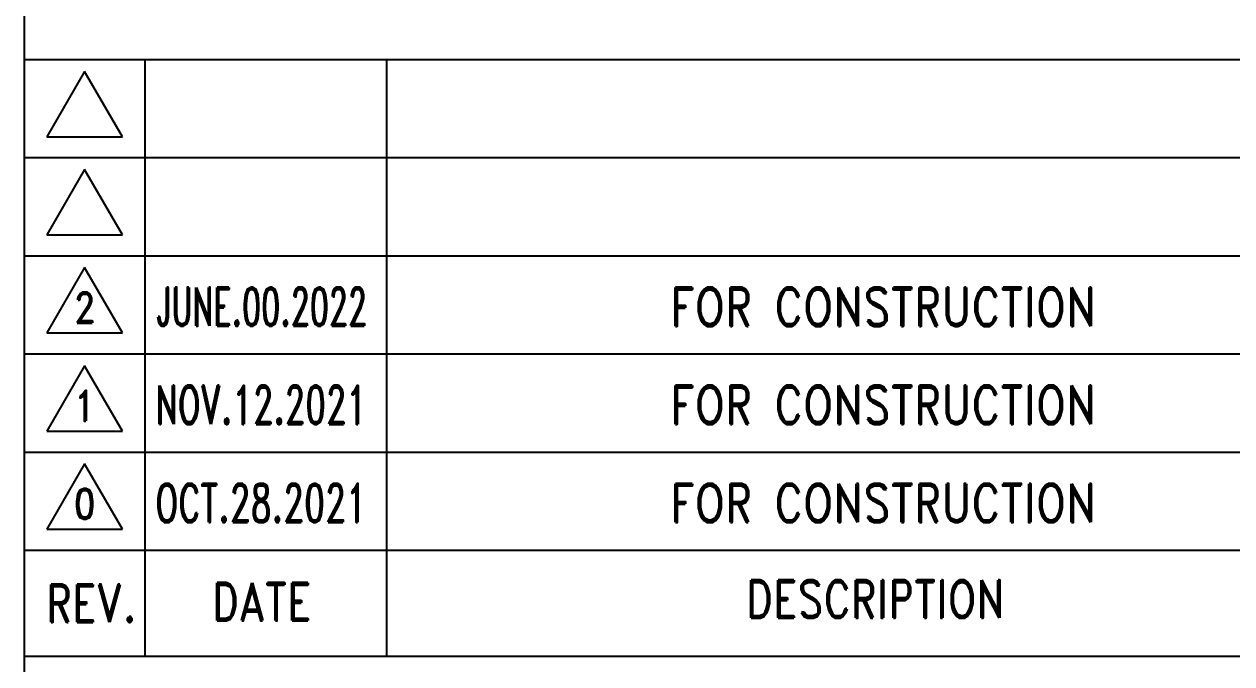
# Model space of a CAD drawing. Header units: millimetres. Extents: x 415966 to 487306, y -108951 to -17325.
# Drawn here: x 468277 to 469408, y -107268 to -106669 of the extents above; entities that cross this region are included whole.
import ezdxf
from ezdxf.enums import TextEntityAlignment as Align

# ---------------------------------------------------------------- set-up
doc = ezdxf.new("R2010")
doc.units = ezdxf.units.MM
doc.header["$LTSCALE"] = 2
doc.layers.add('TAN-TIT', color=30, linetype='Continuous')
doc.styles.add('KIM3', font='ROMAND.shx', dxfattribs={"width": 1.25, "height": 3})
doc.styles.add('RD20', font='ROMAND.SHX', dxfattribs={"width": 0.8, "height": 2})
doc.styles.add('RD6', font='ROMAND.shx', dxfattribs={"width": 0.83, "height": 6})

# ---------------------------------------------------------------- blocks, each defined once
blk = doc.blocks.new('BORDER')
at = {"layer": 'TAN-TIT'}
for p, q in [((19323.7, 4632.3), (19323.7, 352)), ((23282.3, 4498.7), (19323.7, 4498.7)), ((19436.9, 4477.2), (19366.3, 4354.8)), ((19507.6, 4354.8), (19436.9, 4477.2)), ((19549.9, 4498.7), (19549.9, 3381.8)), ((20002.3, 4498.7), (20002.3, 3381.8)), ((19366.3, 4354.8), (19507.6, 4354.8)), ((23282.3, 4314.9), (19323.7, 4314.9)), ((19436.9, 4293.4), (19366.3, 4171)), ((19507.6, 4171), (19436.9, 4293.4)), ((19366.3, 4171), (19507.6, 4171)), ((23282.3, 4131.1), (19323.7, 4131.1)), ((19436.9, 4109.7), (19366.3, 3987.2)), ((19507.6, 3987.2), (19436.9, 4109.7)), ((19366.3, 3987.2), (19507.6, 3987.2)), ((23282.3, 3947.3), (19323.7, 3947.3)), ((19436.9, 3925.9), (19366.3, 3803.4)), ((19507.6, 3803.4), (19436.9, 3925.9)), ((19366.3, 3803.4), (19507.6, 3803.4)), ((23282.3, 3763.5), (19323.7, 3763.5)), ((19436.9, 3742.1), (19366.3, 3619.6)), ((19507.6, 3619.6), (19436.9, 3742.1)), ((19366.3, 3619.6), (19507.6, 3619.6)), ((23282.3, 3579.7), (19323.7, 3579.7)), ((19323.7, 3381.8), (23282.3, 3381.8))]:
    blk.add_line(p, q, dxfattribs=at)
at = {"layer": 'TAN-TIT', "style": 'RD6', "width": 0.8}
for s, p in [('REV.', (19449.7, 3445.6)), ('DATE', (19768.5, 3448.4)), ('DESCRIPTION', (20917.1, 3453.4))]:
    blk.add_text(s, height=70.69, dxfattribs=at).set_placement(p, align=Align.CENTER)

msp = doc.modelspace()

# ---------------------------------------------------------------- block references
at = {"xscale": 0.5, "yscale": 0.5, "zscale": 0.5}
msp.add_blockref('BORDER', (458615.5, -108951.5), dxfattribs=at)

# ---------------------------------------------------------------- texts
at = {"style": 'KIM3'}
for s, width, p, p2 in [('JUNE.00.2022', 0.52716, (468400.1, -106951.3), (468598.3, -106951.3)), ('NOV.12.2021', 0.58603, (468400.1, -107043.2), (468598.3, -107043.2)), ('OCT.28.2021', 0.598176, (468400.1, -107135.1), (468598.3, -107135.1))]:
    msp.add_text(s, height=36.052, dxfattribs=dict(at, width=width)).set_placement(p, p2, align=Align.FIT)
at = {"width": 0.83}
for s, height, style, p in [('FOR CONSTRUCTION', 36.052, 'KIM3', (469081.4, -106951.4)), ('2', 28.3, 'RD20', (468334.1, -106948.3)), ('1', 28.3, 'RD20', (468334.1, -107040.2)), ('FOR CONSTRUCTION', 36.052, 'KIM3', (469081.4, -107043.3)), ('0', 28.3, 'RD20', (468334.1, -107132.1)), ('FOR CONSTRUCTION', 36.052, 'KIM3', (469081.4, -107135.2))]:
    msp.add_text(s, height=height, dxfattribs=dict(at, style=style)).set_placement(p, align=Align.CENTER)

doc.saveas('drawing.dxf')
